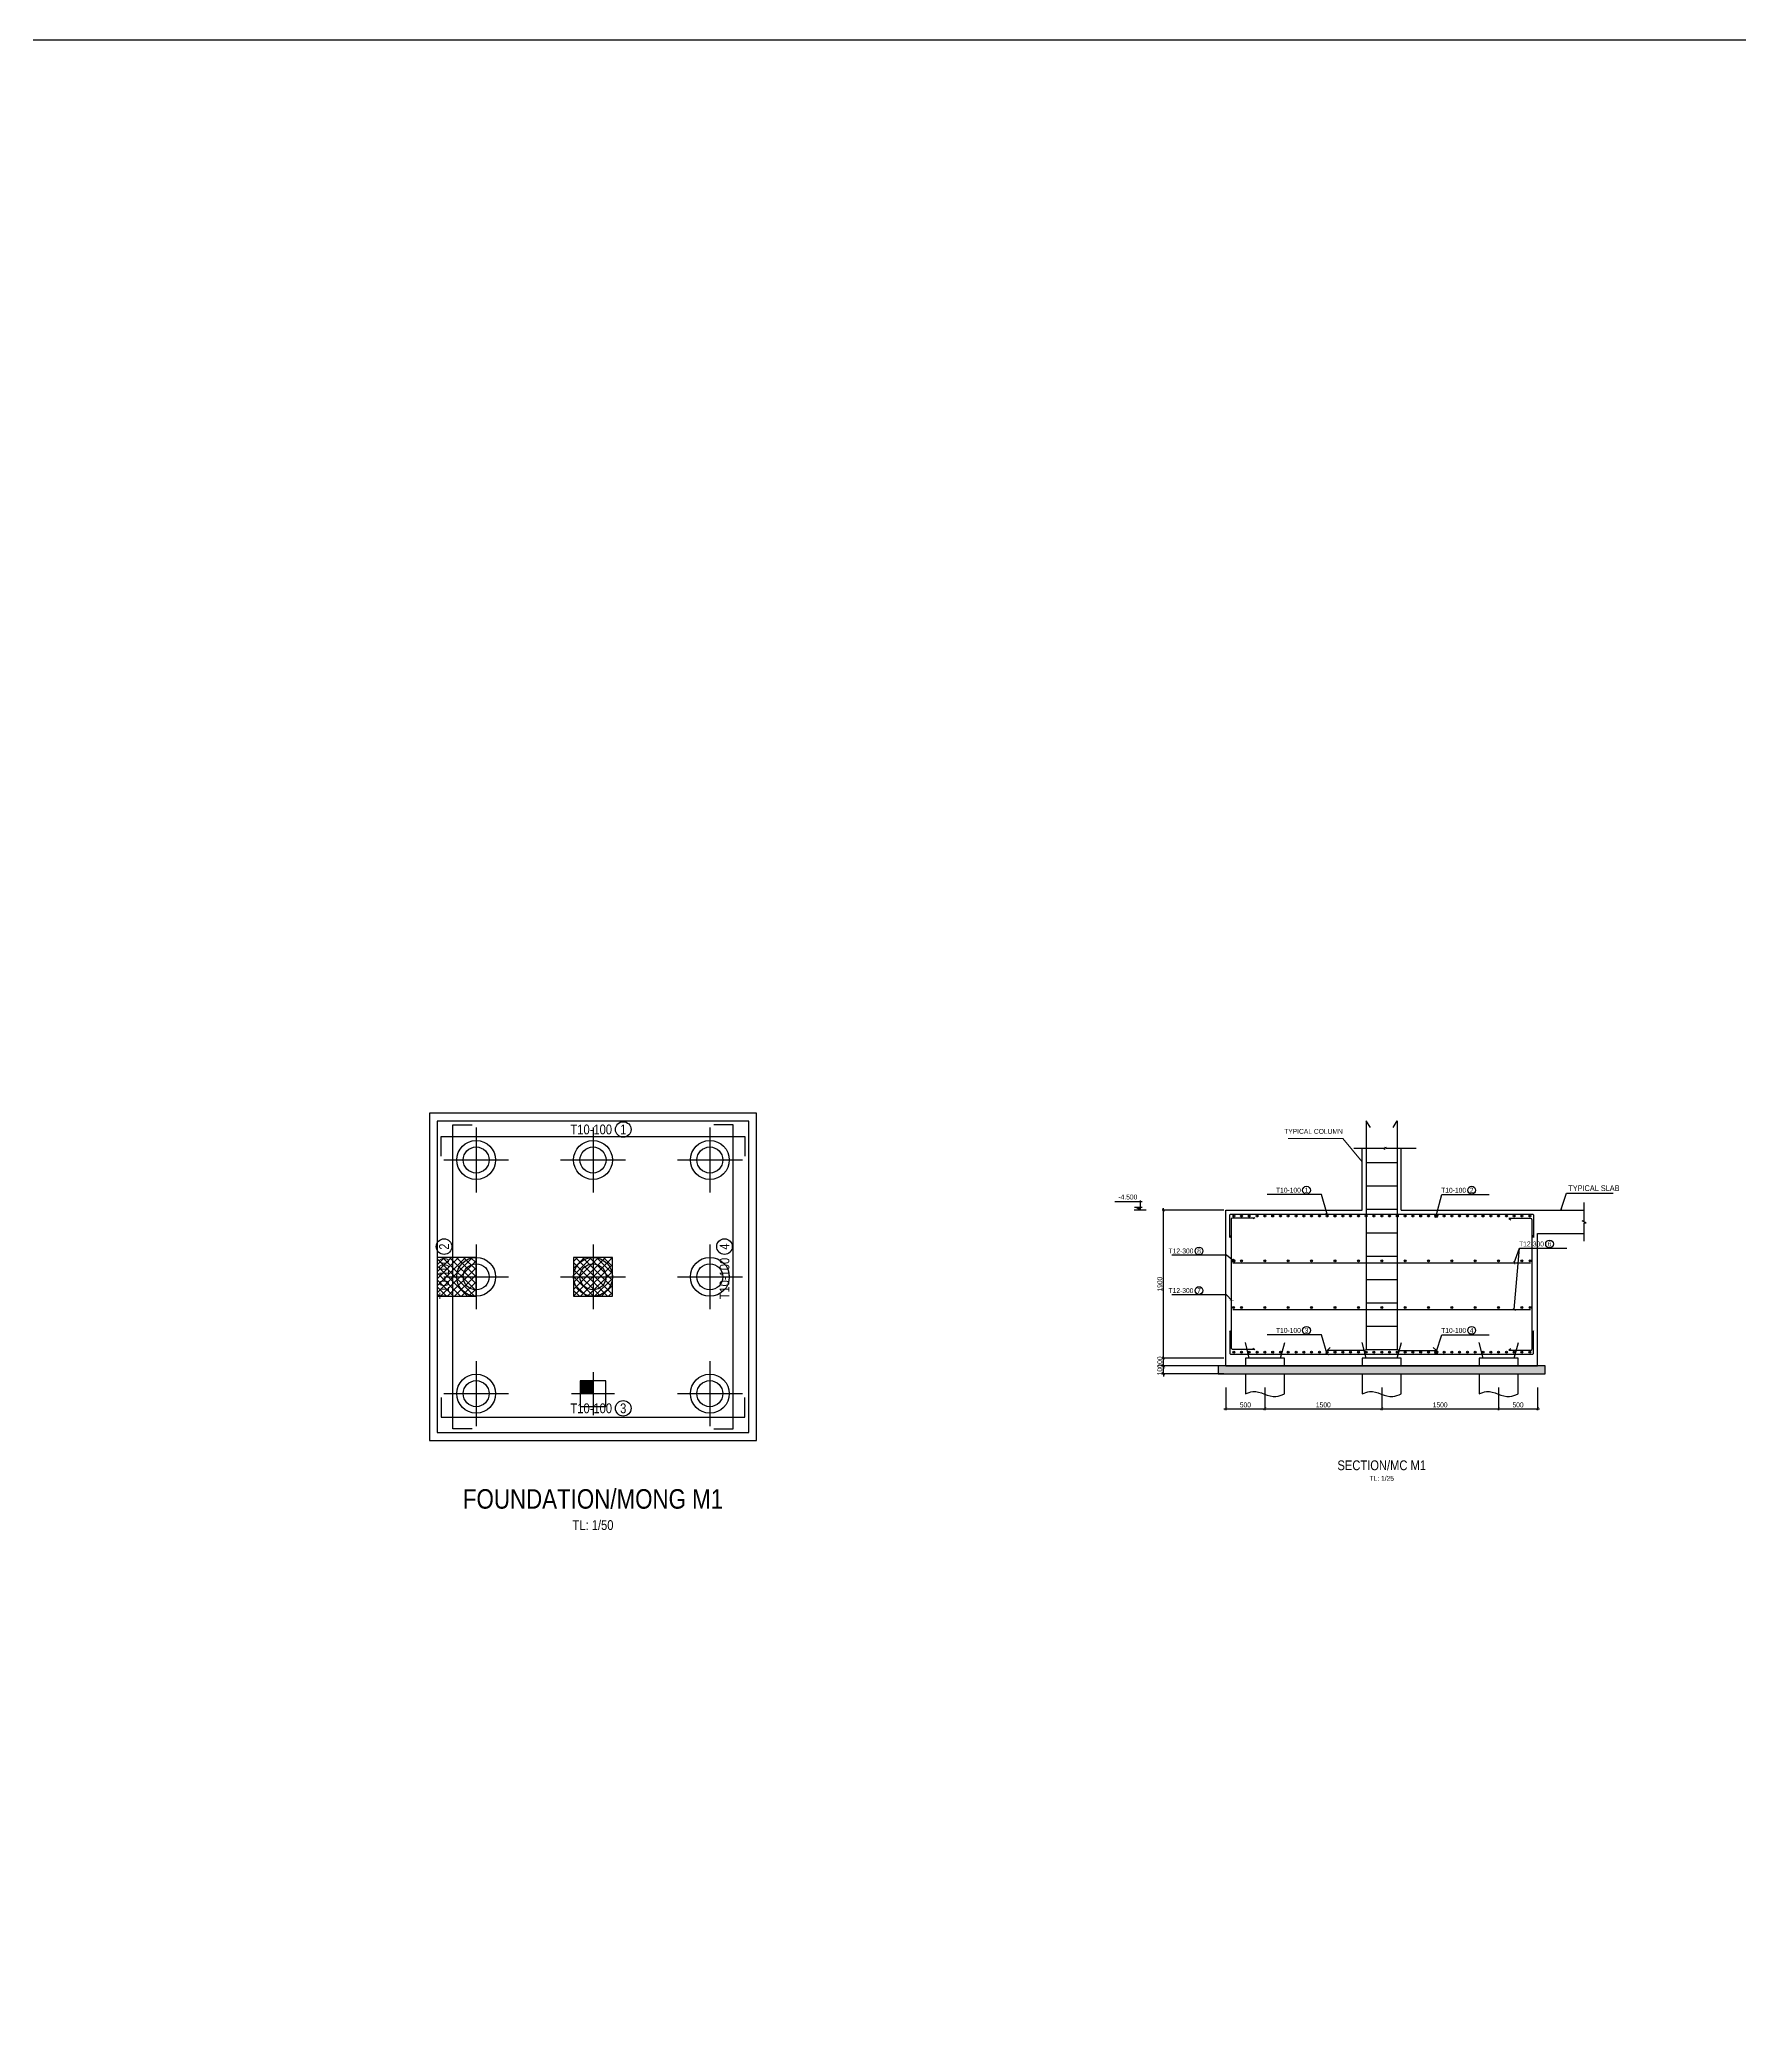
# Model space of a CAD drawing. Header units: millimetres. Extents: x -360107 to 123116000, y -52137 to 86044500.
# Drawn here: x 48888 to 70702, y 115460 to 141039 of the extents above; entities that cross this region are included whole.
import ezdxf
from ezdxf.enums import TextEntityAlignment as Align

# ---------------------------------------------------------------- set-up
doc = ezdxf.new("R2010")
doc.units = ezdxf.units.MM
doc.header["$LTSCALE"] = 100
doc.header["$MEASUREMENT"] = 0
doc.linetypes.add('ACAD_ISO02W100', pattern=[15, 12, -3])
doc.layers.get('Defpoints').update_dxf_attribs({"color": 250})
for name, color, linetype in [('02-GB-Col', 2, 'Continuous'), ('04-GB-Dim', 146, 'Continuous'), ('05-GB-Hatch', 8, 'Continuous'), ('06-GB-Slab-bor', 150, 'Continuous'), ('09-GB-Beam', 70, 'ACAD_ISO02W100'), ('10-GB-Text', 4, 'Continuous'), ('11-GB-Cao Do', 7, 'Continuous'), ('19-GB-Tie', 210, 'Continuous')]:
    doc.layers.add(name, color=color, linetype=linetype)
for name, color, linetype, lineweight in [('12-GB-Ky Hieu', 232, 'Continuous', 13), ('18-GB-Reinf', 10, 'Continuous', 25), ('20-GB-GC', 145, 'Continuous', 25), ('21-GB-BD', 90, 'Continuous', 25)]:
    doc.layers.add(name, color=color, linetype=linetype, lineweight=lineweight)
doc.styles.add('02-GB-VNI-Helve', font='VNI-Helve-Condense.TTF')
doc.styles.add('kata_text', font='VNI-Helve-Condense.TTF')
doc.styles.add('VNI-Helve', font='VNI-Helve-Condense.TTF')
doc.dimstyles.new('GB 25', dxfattribs={"dimscale": 0.25, "dimtxt": 250, "dimasz": 150, "dimexe": 100, "dimexo": 100, "dimgap": 100, "dimtad": 1, "dimdec": 0, "dimzin": 0, "dimdsep": 46, "dimtxsty": 'VNI-Helve', "dimblk": 'ARCHTICK', "dimcen": 100, "dimdle": 100, "dimclrd": 256, "dimclre": 256, "dimclrt": 71, "dimadec": 0, "dimazin": 0, "dimtfac": 1, "dimtdec": 0, "dimtix": 1, "dimtmove": 0, "dimatfit": 3, "dimfxl": 3.75, "dimtolj": 1, "dimtzin": 0, "dimarcsym": 0})

# ---------------------------------------------------------------- blocks, each defined once
blk = doc.blocks.new('*U776')
for p, q in [((0, 417), (0, -417)), ((-417, 0), (417, 0))]:
    blk.add_line(p, q)
for radius in [250, 167]:
    blk.add_circle((0, 0), radius)
blk = doc.blocks.new('*U778')
at = {"layer": '09-GB-Beam'}
h = blk.add_hatch(color=2, dxfattribs=at)
h.dxf.hatch_style = 1
h.paths.add_polyline_path([(0, 166), (-166, 166), (-166, 0), (0, 0)])
for p, q in [((0, 277), (0, -277)), ((-277, 0), (277, 0))]:
    blk.add_line(p, q)
blk.add_lwpolyline([(-166, -166), (166, -166), (166, 166), (-166, 166)], close=True)
blk = doc.blocks.new('*U675')
at = {"layer": '20-GB-GC', "color": 145}
blk.add_circle((194, 31), 50, dxfattribs=at)
at = {"layer": '10-GB-Text', "style": '02-GB-VNI-Helve'}
blk.add_attdef('DAIC', text='', height=25, dxfattribs=at).set_placement((297, 124), align=Align.MIDDLE_LEFT)
blk.add_attdef('DAI', text='', height=62.5, dxfattribs=at).set_placement((122, 31), align=Align.MIDDLE_RIGHT)
at = {"layer": '10-GB-Text', "color": 141, "style": '02-GB-VNI-Helve'}
blk.add_attdef('A', text='', height=62.5, rotation=360, dxfattribs=at).set_placement((194, 31), align=Align.MIDDLE_CENTER)
at = {"layer": '10-GB-Text', "style": '02-GB-VNI-Helve'}
blk.add_attdef('DAIO', (298, 66), '', height=25, dxfattribs=at)
blk = doc.blocks.new('kata_block_TD')
at = {"color": 3, "lineweight": 25, "style": 'kata_text'}
blk.add_attdef('SSCALE', text='', height=2.5, dxfattribs=at).set_placement((0, -5), align=Align.CENTER)
at = {"layer": '10-GB-Text', "color": 4, "linetype": 'ByBlock', "lineweight": -2, "style": 'kata_text'}
for tag, p in [('SECTDET2', (0, 8.97)), ('SECTDET1', (0, 0.47))]:
    blk.add_attdef(tag, text='', height=5, dxfattribs=at).set_placement(p, align=Align.CENTER)
blk = doc.blocks.new('*U390')
at = {"layer": '05-GB-Hatch'}
h = blk.add_hatch(dxfattribs=at)
h.set_pattern_fill('ANSI37', color=256, scale=20)
h.set_pattern_definition([(45, (100, 300), (-44.901, 44.901), []), (135, (100, 300), (-44.901, -44.901), [])])
h.paths.add_polyline_path([(500, 500), (0, 500), (0, 0), (500, 0)])
at = {"layer": '02-GB-Col', "ltscale": 0.5}
blk.add_lwpolyline([(500, 500), (0, 500), (0, 0), (500, 0)], close=True, dxfattribs=at)
blk = doc.blocks.new('_ArchTick')
at = {"color": 0, "linetype": 'ByBlock', "const_width": 0.15}
blk.add_lwpolyline([(-0.5, -0.5), (0.5, 0.5)], dxfattribs=at)
blk = doc.blocks.new('*D395')
at = {"layer": '04-GB-Dim', "lineweight": -2, "transparency": 16777216}
for p, q in [((64089, 126014), (63294, 126014)), ((63314, 124089), (63314, 126039)), ((64089, 124114), (63294, 124114))]:
    blk.add_line(p, q, dxfattribs=at)
at = {"layer": 'Defpoints', "color": 0, "transparency": 16777216}
for p in [(63314, 126014), (64114, 126014), (64114, 124114)]:
    blk.add_point(p, dxfattribs=at)
at = {"layer": '04-GB-Dim', "lineweight": -2, "transparency": 16777216, "xscale": 37.5, "yscale": 37.5, "zscale": 37.5}
for p, rotation in [((63314, 126014), 90), ((63314, 124114), 270)]:
    blk.add_blockref('_ArchTick', p, dxfattribs=dict(at, rotation=rotation))
at = {"layer": '04-GB-Dim', "color": 71, "transparency": 16777216, "insert": (63265, 125064), "char_height": 62.5, "attachment_point": 5, "rotation": 90, "style": 'VNI-Helve'}
blk.add_mtext('\\A1;1900', dxfattribs=at)
blk = doc.blocks.new('*D396')
at = {"layer": '04-GB-Dim', "lineweight": -2, "transparency": 16777216}
for p, q in [((64089, 124114), (63294, 124114)), ((63314, 124114), (63314, 124151)), ((63314, 124014), (63314, 124114)), ((64089, 124014), (63294, 124014)), ((63314, 124014), (63314, 123976))]:
    blk.add_line(p, q, dxfattribs=at)
at = {"layer": 'Defpoints', "color": 0, "transparency": 16777216}
for p in [(63314, 124114), (64114, 124114), (64114, 124014)]:
    blk.add_point(p, dxfattribs=at)
at = {"layer": '04-GB-Dim', "lineweight": -2, "transparency": 16777216, "xscale": 37.5, "yscale": 37.5, "zscale": 37.5}
for p, rotation in [((63314, 124114), 270), ((63314, 124014), 90)]:
    blk.add_blockref('_ArchTick', p, dxfattribs=dict(at, rotation=rotation))
at = {"layer": '04-GB-Dim', "color": 71, "transparency": 16777216, "insert": (63265, 124064), "char_height": 62.5, "attachment_point": 5, "rotation": 90, "style": 'VNI-Helve'}
blk.add_mtext('\\A1;100', dxfattribs=at)
blk = doc.blocks.new('*D397')
at = {"layer": '04-GB-Dim', "lineweight": -2, "transparency": 16777216}
for p, q in [((64089, 124014), (63294, 124014)), ((64089, 123914), (63294, 123914)), ((63314, 124014), (63314, 124051)), ((63314, 123914), (63314, 124014)), ((63314, 123914), (63314, 123876))]:
    blk.add_line(p, q, dxfattribs=at)
at = {"layer": 'Defpoints', "color": 0, "transparency": 16777216}
for p in [(63314, 124014), (64114, 124014), (64114, 123914)]:
    blk.add_point(p, dxfattribs=at)
at = {"layer": '04-GB-Dim', "lineweight": -2, "transparency": 16777216, "xscale": 37.5, "yscale": 37.5, "zscale": 37.5}
for p, rotation in [((63314, 124014), 270), ((63314, 123914), 90)]:
    blk.add_blockref('_ArchTick', p, dxfattribs=dict(at, rotation=rotation))
at = {"layer": '04-GB-Dim', "color": 71, "transparency": 16777216, "insert": (63265, 123964), "char_height": 62.5, "attachment_point": 5, "rotation": 90, "style": 'VNI-Helve'}
blk.add_mtext('\\A1;100', dxfattribs=at)
blk = doc.blocks.new('*D398')
at = {"layer": '04-GB-Dim', "lineweight": -2, "transparency": 16777216}
for p, q in [((64114, 123738), (64114, 123444)), ((64614, 123738), (64614, 123444)), ((64089, 123464), (64639, 123464))]:
    blk.add_line(p, q, dxfattribs=at)
at = {"layer": 'Defpoints', "color": 0, "transparency": 16777216}
for p in [(64114, 123764), (64614, 123764), (64614, 123464)]:
    blk.add_point(p, dxfattribs=at)
at = {"layer": '04-GB-Dim', "lineweight": -2, "transparency": 16777216, "xscale": 37.5, "yscale": 37.5, "zscale": 37.5, "rotation": 180}
blk.add_blockref('_ArchTick', (64114, 123464), dxfattribs=at)
at = {"layer": '04-GB-Dim', "lineweight": -2, "transparency": 16777216, "xscale": 37.5, "yscale": 37.5, "zscale": 37.5}
blk.add_blockref('_ArchTick', (64614, 123464), dxfattribs=at)
at = {"layer": '04-GB-Dim', "color": 71, "transparency": 16777216, "insert": (64364, 123513), "char_height": 62.5, "attachment_point": 5, "style": 'VNI-Helve'}
blk.add_mtext('\\A1;500', dxfattribs=at)
blk = doc.blocks.new('*D399')
at = {"layer": '04-GB-Dim', "lineweight": -2, "transparency": 16777216}
for p, q in [((64614, 123738), (64614, 123444)), ((66114, 123738), (66114, 123444)), ((64589, 123464), (66139, 123464))]:
    blk.add_line(p, q, dxfattribs=at)
at = {"layer": 'Defpoints', "color": 0, "transparency": 16777216}
for p in [(64614, 123764), (66114, 123764), (66114, 123464)]:
    blk.add_point(p, dxfattribs=at)
at = {"layer": '04-GB-Dim', "lineweight": -2, "transparency": 16777216, "xscale": 37.5, "yscale": 37.5, "zscale": 37.5, "rotation": 180}
blk.add_blockref('_ArchTick', (64614, 123464), dxfattribs=at)
at = {"layer": '04-GB-Dim', "lineweight": -2, "transparency": 16777216, "xscale": 37.5, "yscale": 37.5, "zscale": 37.5}
blk.add_blockref('_ArchTick', (66114, 123464), dxfattribs=at)
at = {"layer": '04-GB-Dim', "color": 71, "transparency": 16777216, "insert": (65364, 123513), "char_height": 62.5, "attachment_point": 5, "style": 'VNI-Helve'}
blk.add_mtext('\\A1;1500', dxfattribs=at)
blk = doc.blocks.new('*D400')
at = {"layer": '04-GB-Dim', "lineweight": -2, "transparency": 16777216}
for p, q in [((66114, 123738), (66114, 123444)), ((67614, 123738), (67614, 123444)), ((66089, 123464), (67639, 123464))]:
    blk.add_line(p, q, dxfattribs=at)
at = {"layer": 'Defpoints', "color": 0, "transparency": 16777216}
for p in [(66114, 123764), (67614, 123764), (67614, 123464)]:
    blk.add_point(p, dxfattribs=at)
at = {"layer": '04-GB-Dim', "lineweight": -2, "transparency": 16777216, "xscale": 37.5, "yscale": 37.5, "zscale": 37.5, "rotation": 180}
blk.add_blockref('_ArchTick', (66114, 123464), dxfattribs=at)
at = {"layer": '04-GB-Dim', "lineweight": -2, "transparency": 16777216, "xscale": 37.5, "yscale": 37.5, "zscale": 37.5}
blk.add_blockref('_ArchTick', (67614, 123464), dxfattribs=at)
at = {"layer": '04-GB-Dim', "color": 71, "transparency": 16777216, "insert": (66864, 123513), "char_height": 62.5, "attachment_point": 5, "style": 'VNI-Helve'}
blk.add_mtext('\\A1;1500', dxfattribs=at)
blk = doc.blocks.new('*D401')
at = {"layer": '04-GB-Dim', "lineweight": -2, "transparency": 16777216}
for p, q in [((67614, 123738), (67614, 123444)), ((68114, 123738), (68114, 123444)), ((67589, 123464), (68139, 123464))]:
    blk.add_line(p, q, dxfattribs=at)
at = {"layer": 'Defpoints', "color": 0, "transparency": 16777216}
for p in [(67614, 123764), (68114, 123764), (68114, 123464)]:
    blk.add_point(p, dxfattribs=at)
at = {"layer": '04-GB-Dim', "lineweight": -2, "transparency": 16777216, "xscale": 37.5, "yscale": 37.5, "zscale": 37.5, "rotation": 180}
blk.add_blockref('_ArchTick', (67614, 123464), dxfattribs=at)
at = {"layer": '04-GB-Dim', "lineweight": -2, "transparency": 16777216, "xscale": 37.5, "yscale": 37.5, "zscale": 37.5}
blk.add_blockref('_ArchTick', (68114, 123464), dxfattribs=at)
at = {"layer": '04-GB-Dim', "color": 71, "transparency": 16777216, "insert": (67864, 123513), "char_height": 62.5, "attachment_point": 5, "style": 'VNI-Helve'}
blk.add_mtext('\\A1;500', dxfattribs=at)
blk = doc.blocks.new('CAODODAM')
at = {"layer": '11-GB-Cao Do'}
h = blk.add_hatch(color=7, dxfattribs=at)
edge = h.paths.add_edge_path()
edge.add_line((-469, 240), (0, 240))
edge.add_line((0, 240), (0, 0))
edge.add_ellipse((-529, -455), major_axis=(0, 698), ratio=1, start_angle=-49.29549, end_angle=-4.9248)
at = {"layer": '11-GB-Cao Do', "color": 7}
for p, q in [((-2091, 720), (160, 720)), ((-469, 240), (160, 240)), ((0, 787), (0, 0)), ((492, 0), (-492, 0))]:
    blk.add_line(p, q, dxfattribs=at)
at = {"layer": '11-GB-Cao Do', "color": 7, "extrusion": (0, 0, -1)}
blk.add_ellipse((-529, -455), major_axis=(0, 698), ratio=1, start_param=0.0857926, end_param=0.8602073, dxfattribs=at)
at = {"layer": '11-GB-Cao Do', "color": 7, "style": '02-GB-VNI-Helve'}
blk.add_attdef('2', text='', height=400, dxfattribs=at).set_placement((-1016, 1080), align=Align.MIDDLE)
blk = doc.blocks.new('*U393')
at = {"layer": '05-GB-Hatch', "linetype": 'Continuous'}
blk.add_spline([(-250, -459, 0), (-155, -429), (141, -494), (250, -459, 0)], degree=3, dxfattribs=at)
at = {"layer": '18-GB-Reinf'}
for p, q in [((-200, 0), (-251, 200)), ((200, 0), (255, 200))]:
    blk.add_line(p, q, dxfattribs=at)
at = {"layer": '21-GB-BD', "ltscale": 20}
blk.add_lwpolyline([(250, -100), (250, 0), (-250, 0), (-250, -100)], dxfattribs=at)
at = {"layer": '21-GB-BD', "ltscale": 20, "elevation": 0}
for points in [[(-250, -200), (-250, -459)], [(250, -459), (250, -200)]]:
    blk.add_lwpolyline(points, dxfattribs=at)
blk = doc.blocks.new('rebar')
at = {"layer": '18-GB-Reinf', "transparency": 33554503}
h = blk.add_hatch(color=256, dxfattribs=at)
h.dxf.hatch_style = 1
edge = h.paths.add_edge_path()
edge.add_arc((0, 0), 10.8, 0, 360)
at = {"layer": '18-GB-Reinf'}
blk.add_circle((0, 0), 12.5, dxfattribs=at)
blk = doc.blocks.new('*U394')
at = {"layer": '05-GB-Hatch'}
blk.add_lwpolyline([(-108, 794), (280, 794), (286, 777), (299, 812), (305, 794), (693, 794)], dxfattribs=at)
at = {"layer": '18-GB-Reinf', "elevation": 0}
for points in [[(105, 1061), (50, 1146), (50, -1780, -0.414214), (30, -1800), (-451, -1800), (-411, -1764)], [(395, 1061), (450, 1146), (450, -1780, 0.414214), (470, -1800), (951, -1800), (911, -1764)]]:
    blk.add_lwpolyline(points, format="xyb", dxfattribs=at)
at = {"layer": '19-GB-Tie'}
for p, q in [((50, 611, 0), (450, 611, 0)), ((50, 311, 0), (450, 311, 0)), ((50, 11, 0), (450, 11, 0)), ((50, -289, 0), (450, -289, 0)), ((50, -589, 0), (450, -589, 0)), ((50, -889, 0), (450, -889, 0)), ((50, -1189, 0), (450, -1189, 0)), ((50, -1489, 0), (450, -1489, 0)), ((50, -1789, 0), (450, -1789, 0))]:
    blk.add_line(p, q, dxfattribs=at)
at = {"layer": '21-GB-BD'}
for p, q in [((0, 0), (0, 794)), ((500, 0), (500, 794))]:
    blk.add_line(p, q, dxfattribs=at)

msp = doc.modelspace()

# ---------------------------------------------------------------- hatches: boundary and pattern name
at = {"layer": '05-GB-Hatch'}
h = msp.add_hatch(dxfattribs=at)
h.set_pattern_fill('AR-CONC', color=256, scale=10, style=0)
h.set_pattern_definition([(50, (119604.5, 16801), (71.726018, -6.275213), [7.5, -82.5]), (355, (119604.5, 16801), (-13.875133, 75.219213), [6, -66]), (100.451444, (119610.48, 16800.48), (57.850885, 68.944), [6.37402, -70.11421]), (46.1842, (119604.5, 16821), (106.72413, -16.55193), [11.25, -123.75]), (96.63564, (119613.39, 16819.62), (93.466195, 97.41186), [9.56103, -105.17138]), (351.18416, (119604.5, 16821), (93.46619, 97.41186), [9, -99]), (21, (119614.5, 16816), (59.690705, -40.26189), [7.5, -82.5]), (326, (119614.5, 16816), (24.331533, 72.515005), [6, -66]), (71.451445, (119619.474, 16812.645), (84.022238, 32.253115), [6.37402, -70.11421]), (37.5, (119604.5, 16801), (1.2159855, 33.2893854), [0, -65.2, 0, -67, 0, -66.25]), (7.5, (119604.5, 16801), (26.306954, 39.441171), [0, -38.2, 0, -63.7, 0, -25.25]), (327.5, (119582.2, 16801), (53.3822436, -2.255487), [0, -25, 0, -78, 0, -103.5]), (317.5, (119572.2, 16801), (58.318617, 10.010498), [0, -32.5, 0, -51.8, 0, -73.5])])
h.paths.add_polyline_path([(64014, 123913.5), (68214, 123913.5), (68214, 124013.5), (64014, 124013.5)])

# ---------------------------------------------------------------- linework, layer by layer
msp.add_lwpolyline([(68714, 125613.5), (68714, 125852.5), (68739, 125852.5), (68689, 125874.5), (68714, 125874.5), (68714, 126113.5)], dxfattribs=at)
msp.add_lwpolyline([(64014, 123913.5), (68214, 123913.5), (68214, 124013.5), (64014, 124013.5), (64014, 123913.5)], close=True, dxfattribs=at)
at = {"layer": '06-GB-Slab-bor'}
msp.add_lwpolyline([(-97405, 141038.9), (195354.9, 141038.9), (195354.9, -52136.8), (-97405, -52136.8)], close=True, dxfattribs=at)
at = {"layer": '12-GB-Ky Hieu'}
for p, q in [((64914, 126933.5), (65614, 126933.5)), ((65614, 126933.5), (65864, 126633.5))]:
    msp.add_line(p, q, dxfattribs=at)
at = {"layer": '18-GB-Reinf'}
for p, q in [((64204, 125337.5), (68024, 125337.5)), ((64204, 124737.5), (68024, 124737.5))]:
    msp.add_line(p, q, dxfattribs=at)
for points in [[(54039, 126707.5), (54039, 126957.5), (57939, 126957.5), (57939, 126707.5)], [(54439, 123207.5), (54189, 123207.5), (54189, 127107.5), (54439, 127107.5)], [(57539, 123207.5), (57789, 123207.5), (57789, 127107.5), (57539, 127107.5)], [(54039, 123607.5), (54039, 123357.5), (57939, 123357.5), (57939, 123607.5)]]:
    msp.add_lwpolyline(points, dxfattribs=at)
for points in [[(64179, 125689.5), (64164, 125663.5), (64164, 125948.5, -0.4142136), (64179, 125963.5), (68049, 125963.5, -0.4142136), (68064, 125948.5), (68064, 125663.5), (68049, 125689.5)], [(64458, 124241.5), (64484, 124226.5), (64199, 124226.5, -0.4142136), (64184, 124241.5), (64184, 125900, -0.4142136), (64199, 125915), (64484, 125915), (64458, 125900)], [(67770, 124231), (67744, 124216), (68029, 124216, 0.4142136), (68044, 124231), (68044, 125889.5, 0.4142136), (68029, 125904.5), (67744, 125904.5), (67770, 125889.5)], [(64179, 124437.5), (64164, 124463.5), (64164, 124178.5, 0.4142136), (64179, 124163.5), (68049, 124163.5, 0.4142136), (68064, 124178.5), (68064, 124463.5), (68049, 124437.5)]]:
    msp.add_lwpolyline(points, format="xyb", dxfattribs=at)
at = {"layer": '21-GB-BD'}
for p, q in [((64114, 126013.5), (65864, 126013.5)), ((64114, 124013.5), (64114, 126013.5)), ((66364, 126013.5), (68114, 126013.5)), ((68114, 126013.5), (68714, 126013.5)), ((68114, 124013.5), (68114, 125713.5)), ((68114, 125713.5), (68714, 125713.5)), ((64114, 124013.5), (68114, 124013.5))]:
    msp.add_line(p, q, dxfattribs=at)
msp.add_lwpolyline([(53889, 123057.5), (58089, 123057.5), (58089, 127257.5), (53889, 127257.5)], close=True, dxfattribs=at)
msp.add_lwpolyline([(53989, 123157.5), (57989, 123157.5), (57989, 127157.5), (53989, 127157.5), (53989, 123157.5)], dxfattribs=at)

# ---------------------------------------------------------------- block references
for name, p in [('*U776', (54489, 126657.5)), ('*U776', (55989, 126657.5)), ('*U776', (57489, 126657.5)), ('*U390', (53989, 124907.5)), ('*U776', (54489, 125157.5)), ('*U776', (55989, 125157.5)), ('*U390', (55739, 124907.5)), ('*U776', (57489, 125157.5)), ('*U776', (54489, 123657.5)), ('*U776', (57489, 123657.5)), ('*U778', (55989, 123657.5))]:
    msp.add_blockref(name, p)
ref = msp.add_blockref('kata_block_TD', (66114, 122663.5), dxfattribs=dict(xscale=25, yscale=25, zscale=25))
ref.add_attrib('SECTDET1', 'SECTION/MC M1', dxfattribs={"layer": '10-GB-Text', "color": 4, "linetype": 'ByBlock', "lineweight": -2, "height": 125, "style": 'kata_text'}).set_placement((66114, 122675.3), align=Align.CENTER)
ref.add_attrib('SSCALE', 'TL: 1/25', dxfattribs={"color": 3, "lineweight": 25, "height": 62.5, "style": 'kata_text'}).set_placement((66114, 122538.5), align=Align.CENTER)
ref = msp.add_blockref('kata_block_TD', (55989, 122157.5), dxfattribs=dict(xscale=50, yscale=50, zscale=50))
ref.add_attrib('SECTDET1', 'FOUNDATION/MONG M1', dxfattribs={"layer": '10-GB-Text', "color": 4, "linetype": 'ByBlock', "lineweight": -2, "height": 250, "style": 'kata_text'}).set_placement((55989, 122181), align=Align.CENTER)
ref.add_attrib('SSCALE', 'TL: 1/50', dxfattribs={"color": 3, "lineweight": 25, "height": 125, "style": 'kata_text'}).set_placement((55989, 121907.6), align=Align.CENTER)
at = {"layer": '04-GB-Dim', "xscale": 2, "yscale": 2, "zscale": 2}
for p, values in [((55989, 126987.5), {'A': '1', 'DAI': 'T10-100'}), ((55989, 123407.5), {'A': '3', 'DAI': 'T10-100'})]:
    msp.add_blockref('*U675', p, dxfattribs=at).add_auto_attribs(values)
at = {"layer": '04-GB-Dim'}
for p, values in [((64954, 126238.5), {'A': '1', 'DAI': 'T10-100'}), ((67074.5, 126238.5), {'A': '2', 'DAI': 'T10-100'}), ((68074.5, 125548.5), {'A': '6', 'DAI': 'T12-300'}), ((63574.5, 125458.5), {'A': '8', 'DAI': 'T12-300'}), ((63574.5, 124950), {'A': '7', 'DAI': 'T12-300'}), ((64954, 124438.5), {'A': '3', 'DAI': 'T10-100'}), ((67074.5, 124438.5), {'A': '4', 'DAI': 'T10-100'})]:
    msp.add_blockref('*U675', p, dxfattribs=at).add_auto_attribs(values)
at = {"layer": '04-GB-Dim', "xscale": 2, "yscale": 2, "zscale": 2, "rotation": 89.99999999999991}
for p, values in [((54139, 125157.5), {'A': '2', 'DAI': 'T10-100'}), ((57739, 125157.5), {'A': '4', 'DAI': 'T10-100'})]:
    msp.add_blockref('*U675', p, dxfattribs=at).add_auto_attribs(values)
at = {"layer": '11-GB-Cao Do', "xscale": 0.15625, "yscale": 0.15625, "zscale": 0.15625}
msp.add_blockref('CAODODAM', (63014, 126013.5), dxfattribs=at).add_auto_attribs({'2': '-4.500'})
at = {"layer": '18-GB-Reinf'}
for name, p in [('*U394', (65864, 126013.5)), ('rebar', (64214, 125938.5)), ('rebar', (64314, 125938.5)), ('rebar', (64414, 125938.5)), ('rebar', (64514, 125938.5)), ('rebar', (64614, 125938.5)), ('rebar', (64714, 125938.5)), ('rebar', (64814, 125938.5)), ('rebar', (64914, 125938.5)), ('rebar', (65014, 125938.5)), ('rebar', (65114, 125938.5)), ('rebar', (65214, 125938.5)), ('rebar', (65314, 125938.5)), ('rebar', (65414, 125938.5)), ('rebar', (65514, 125938.5)), ('rebar', (65614, 125938.5)), ('rebar', (65714, 125938.5)), ('rebar', (65814, 125938.5)), ('rebar', (65914, 125938.5)), ('rebar', (66014, 125938.5)), ('rebar', (66114, 125938.5)), ('rebar', (66214, 125938.5)), ('rebar', (66314, 125938.5)), ('rebar', (66414, 125938.5)), ('rebar', (66514, 125938.5)), ('rebar', (66614, 125938.5)), ('rebar', (66714, 125938.5)), ('rebar', (66814, 125938.5)), ('rebar', (66914, 125938.5)), ('rebar', (67014, 125938.5)), ('rebar', (67114, 125938.5)), ('rebar', (67214, 125938.5)), ('rebar', (67314, 125938.5)), ('rebar', (67414, 125938.5)), ('rebar', (67514, 125938.5)), ('rebar', (67614, 125938.5)), ('rebar', (67714, 125938.5)), ('rebar', (67814, 125938.5)), ('rebar', (67914, 125938.5)), ('rebar', (68014, 125938.5)), ('rebar', (64210, 125363.5)), ('rebar', (64314, 125363.5)), ('rebar', (64614, 125363.5)), ('rebar', (64914, 125363.5)), ('rebar', (65214, 125363.5)), ('rebar', (65514, 125363.5)), ('rebar', (65814, 125363.5)), ('rebar', (66114, 125363.5)), ('rebar', (66414, 125363.5)), ('rebar', (66714, 125363.5)), ('rebar', (67014, 125363.5)), ('rebar', (67314, 125363.5)), ('rebar', (67614, 125363.5)), ('rebar', (67914, 125363.5)), ('rebar', (68018, 125363.5)), ('rebar', (64210, 124763.5)), ('rebar', (64314, 124763.5)), ('rebar', (64614, 124763.5)), ('rebar', (64914, 124763.5)), ('rebar', (65214, 124763.5)), ('rebar', (65514, 124763.5)), ('rebar', (65814, 124763.5)), ('rebar', (66114, 124763.5)), ('rebar', (66414, 124763.5)), ('rebar', (66714, 124763.5)), ('rebar', (67014, 124763.5)), ('rebar', (67314, 124763.5)), ('rebar', (67614, 124763.5)), ('rebar', (67914, 124763.5)), ('rebar', (68018, 124763.5)), ('rebar', (64214, 124188.5)), ('rebar', (64314, 124188.5)), ('rebar', (64414, 124188.5)), ('rebar', (64514, 124188.5)), ('rebar', (64614, 124188.5)), ('rebar', (64714, 124188.5)), ('rebar', (64814, 124188.5)), ('rebar', (64914, 124188.5)), ('rebar', (65014, 124188.5)), ('rebar', (65114, 124188.5)), ('rebar', (65214, 124188.5)), ('rebar', (65314, 124188.5)), ('rebar', (65414, 124188.5)), ('rebar', (65514, 124188.5)), ('rebar', (65614, 124188.5)), ('rebar', (65714, 124188.5)), ('rebar', (65814, 124188.5)), ('rebar', (65914, 124188.5)), ('rebar', (66014, 124188.5)), ('rebar', (66114, 124188.5)), ('rebar', (66214, 124188.5)), ('rebar', (66314, 124188.5)), ('rebar', (66414, 124188.5)), ('rebar', (66514, 124188.5)), ('rebar', (66614, 124188.5)), ('rebar', (66714, 124188.5)), ('rebar', (66814, 124188.5)), ('rebar', (66914, 124188.5)), ('rebar', (67014, 124188.5)), ('rebar', (67114, 124188.5)), ('rebar', (67214, 124188.5)), ('rebar', (67314, 124188.5)), ('rebar', (67414, 124188.5)), ('rebar', (67514, 124188.5)), ('rebar', (67614, 124188.5)), ('rebar', (67714, 124188.5)), ('rebar', (67814, 124188.5)), ('rebar', (67914, 124188.5)), ('rebar', (68014, 124188.5))]:
    msp.add_blockref(name, p, dxfattribs=at)
at = {"layer": '21-GB-BD'}
for p in [(64614, 124113.5), (66114, 124113.5), (67614, 124113.5)]:
    msp.add_blockref('*U393', p, dxfattribs=at)

# ---------------------------------------------------------------- texts
at = {"layer": '10-GB-Text', "color": 2, "style": 'VNI-Helve'}
msp.add_text('TYPICAL COLUMN', height=62.5, dxfattribs=at).set_placement((65614, 126993.5), align=Align.RIGHT)
msp.add_text('TYPICAL SLAB', height=75, dxfattribs=at).set_placement((68509, 126258.5))

# ---------------------------------------------------------------- dimensions: what is measured, and where the dimension line sits
at = {"layer": '04-GB-Dim'}
for p1, p2, distance, picture, middle in [((64114, 124113.5), (64114, 126013.5), 800, '*D395', (63264.6, 125063.5)), ((64114, 124013.5), (64114, 124113.5), 800, '*D396', (63264.6, 124063.5)), ((64114, 123913.5), (64114, 124013.5), 800, '*D397', (63264.6, 123963.5)), ((64114, 123763.5), (64614, 123763.5), -300, '*D398', (64364, 123512.9)), ((64614, 123763.5), (66114, 123763.5), -300, '*D399', (65364, 123512.9)), ((66114, 123763.5), (67614, 123763.5), -300, '*D400', (66864, 123512.9)), ((67614, 123763.5), (68114, 123763.5), -300, '*D401', (67864, 123512.9))]:
    dim = msp.add_aligned_dim(p1=p1, p2=p2, distance=distance, dimstyle='GB 25', override={"dimexe": 80, "dimexo": 100, "dimgap": 70}, dxfattribs=at)
    dim.commit()
    dim.dimension.update_dxf_attribs({"geometry": picture, "text_midpoint": middle})

# ---------------------------------------------------------------- leaders
for points, override in [([(65412, 125963.5), (65342, 126213.5), (64642, 126213.5)], {"dimasz": 150, "dimldrblk": 'ArchTick'}), ([(66814, 125938.5), (66884, 126213.5), (67492, 126213.5)], {"dimasz": 150, "dimldrblk": 'DotBlank'}), ([(68414, 126013.5), (68484, 126233.5), (69084, 126233.5)], {"dimasz": 75, "dimldrblk": 'Closed'}), ([(64210, 125363.5), (64120, 125433.5), (63420, 125433.5)], {"dimasz": 150, "dimldrblk": 'DotBlank'}), ([(67814, 124737.5), (67884, 125523.5), (68492, 125523.5)], {"dimasz": 150, "dimldrblk": 'ArchTick'}), ([(67814, 125337.5), (67884, 125523.5), (68492, 125523.5)], {"dimasz": 150, "dimldrblk": 'ArchTick'}), ([(64190, 124855), (64120, 124925), (63420, 124925)], {"dimasz": 150, "dimldrblk": 'ArchTick'}), ([(65412, 124163.5), (65342, 124413.5), (64642, 124413.5)], {"dimasz": 150, "dimldrblk": 'ArchTick'}), ([(66814, 124188.5), (66884, 124413.5), (67492, 124413.5)], {"dimasz": 150, "dimldrblk": 'DotBlank'})]:
    msp.add_leader(points, dimstyle='GB 25', override=override, dxfattribs=at)

doc.saveas('drawing.dxf')
